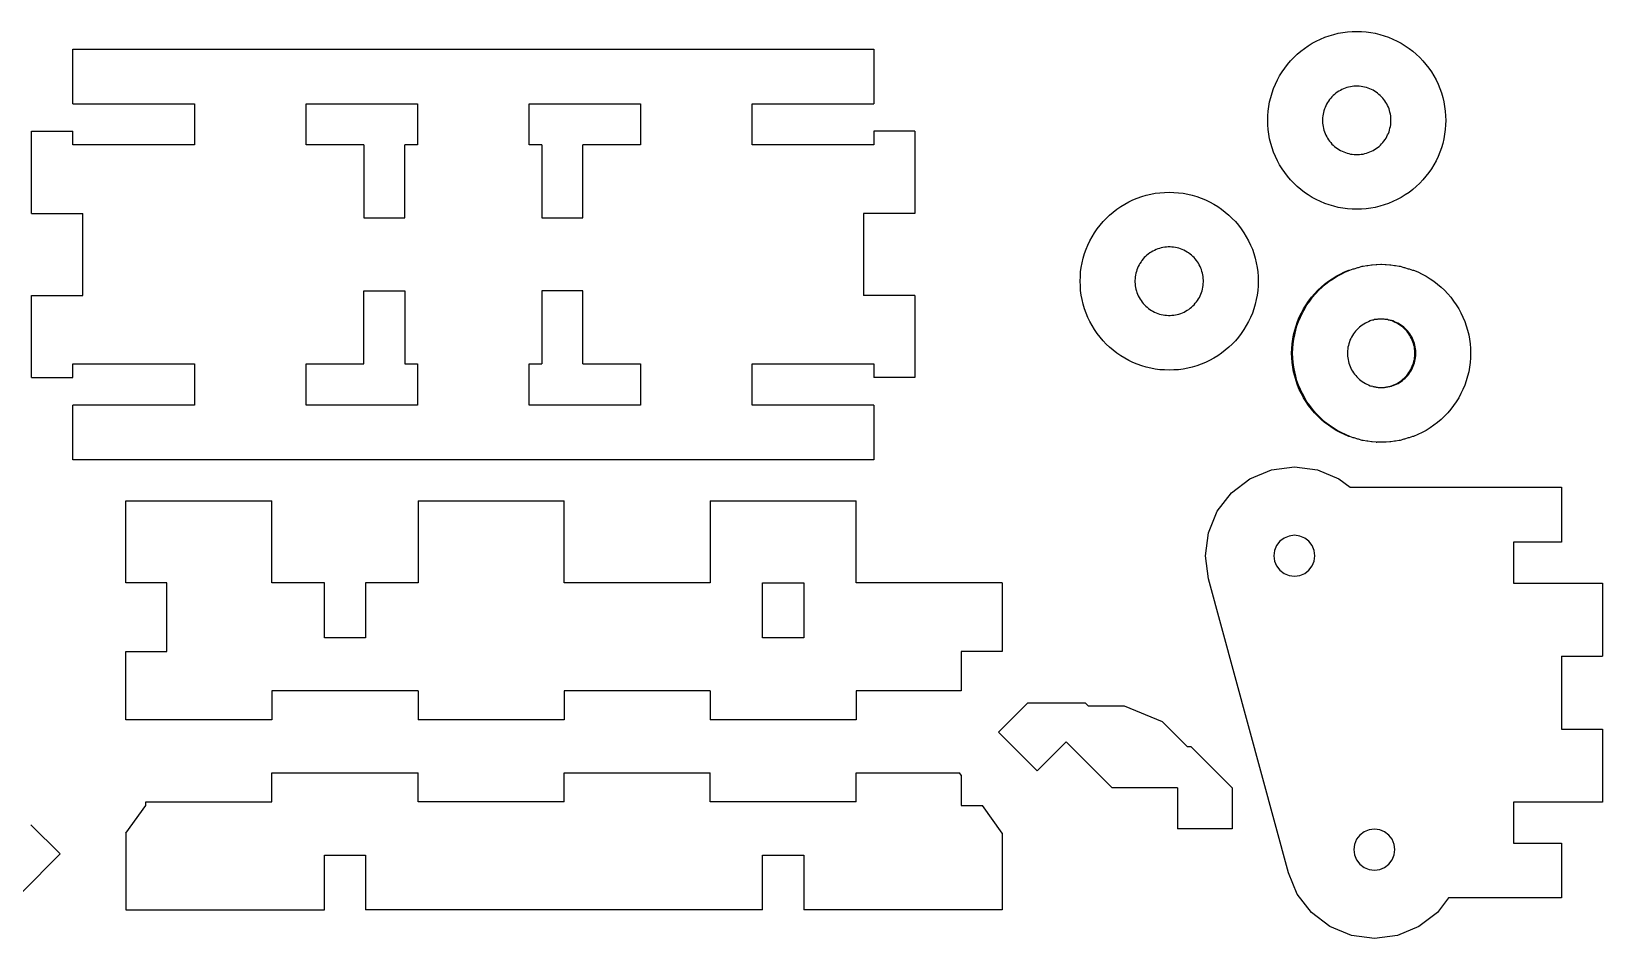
# Model space of a CAD drawing. Extents: x -315 to 300, y -118 to 137.
# Drawn here: x 79.4 to 194.2, y -0.9 to 65.4 of the extents above; entities that cross this region are included whole.
import ezdxf

# ---------------------------------------------------------------- set-up
doc = ezdxf.new("R2010")
doc.units = 0
doc.header["$MEASUREMENT"] = 0
doc.layers.get('0').update_dxf_attribs({"linetype": 'CONTINUOUS'})

msp = doc.modelspace()

# ---------------------------------------------------------------- linework, layer by layer
for p, q in [((172.38, 64.15), (172.66, 64.34)), ((172.66, 64.34), (172.95, 64.52)), ((172.95, 64.52), (173.25, 64.68)), ((173.25, 64.68), (173.56, 64.83)), ((173.56, 64.83), (173.87, 64.96)), ((173.87, 64.96), (174.19, 65.07)), ((174.19, 65.07), (174.52, 65.17)), ((174.52, 65.17), (174.85, 65.25)), ((174.85, 65.25), (175.19, 65.31)), ((175.19, 65.31), (175.52, 65.35)), ((175.52, 65.35), (175.86, 65.38)), ((175.86, 65.38), (176.2, 65.39)), ((176.2, 65.39), (176.54, 65.38)), ((176.54, 65.38), (176.88, 65.35)), ((176.88, 65.35), (177.22, 65.31)), ((177.22, 65.31), (177.55, 65.25)), ((177.55, 65.25), (177.89, 65.17)), ((177.89, 65.17), (178.21, 65.07)), ((178.21, 65.07), (178.53, 64.96)), ((178.53, 64.96), (178.85, 64.83)), ((178.85, 64.83), (179.15, 64.68)), ((179.15, 64.68), (179.45, 64.52)), ((179.45, 64.52), (179.74, 64.34)), ((179.74, 64.34), (180.02, 64.15)), ((82.44, 64.09), (140.94, 64.09)), ((82.44, 60.09), (82.44, 64.09)), ((140.94, 64.09), (140.94, 60.09)), ((171.15, 62.98), (171.37, 63.24)), ((171.37, 63.24), (171.61, 63.48)), ((171.61, 63.48), (171.85, 63.72)), ((171.85, 63.72), (172.11, 63.94)), ((172.11, 63.94), (172.38, 64.15)), ((180.02, 64.15), (180.29, 63.94)), ((180.29, 63.94), (180.55, 63.72)), ((180.55, 63.72), (180.8, 63.48)), ((180.8, 63.48), (181.03, 63.24)), ((181.03, 63.24), (181.25, 62.98)), ((170.41, 61.84), (170.57, 62.14)), ((170.57, 62.14), (170.75, 62.43)), ((170.75, 62.43), (170.94, 62.71)), ((170.94, 62.71), (171.15, 62.98)), ((181.25, 62.98), (181.46, 62.71)), ((181.46, 62.71), (181.65, 62.43)), ((181.65, 62.43), (181.83, 62.14)), ((181.83, 62.14), (181.99, 61.84)), ((169.92, 60.57), (170.02, 60.9)), ((170.02, 60.9), (170.13, 61.22)), ((170.13, 61.22), (170.26, 61.53)), ((170.26, 61.53), (170.41, 61.84)), ((174.68, 60.87), (174.58, 60.79)), ((174.78, 60.95), (174.68, 60.87)), ((174.89, 61.02), (174.78, 60.95)), ((175.01, 61.08), (174.89, 61.02)), ((175.12, 61.14), (175.01, 61.08)), ((175.24, 61.2), (175.12, 61.14)), ((175.36, 61.24), (175.24, 61.2)), ((175.49, 61.28), (175.36, 61.24)), ((175.61, 61.32), (175.49, 61.28)), ((175.74, 61.35), (175.61, 61.32)), ((175.87, 61.37), (175.74, 61.35)), ((176, 61.38), (175.87, 61.37)), ((176.13, 61.39), (176, 61.38)), ((176.26, 61.39), (176.13, 61.39)), ((176.39, 61.38), (176.26, 61.39)), ((176.52, 61.37), (176.39, 61.38)), ((176.65, 61.35), (176.52, 61.37)), ((176.78, 61.32), (176.65, 61.35)), ((176.91, 61.29), (176.78, 61.32)), ((177.03, 61.25), (176.91, 61.29)), ((177.15, 61.2), (177.03, 61.25)), ((177.27, 61.15), (177.15, 61.2)), ((177.39, 61.09), (177.27, 61.15)), ((177.5, 61.02), (177.39, 61.09)), ((177.61, 60.95), (177.5, 61.02)), ((177.72, 60.87), (177.61, 60.95)), ((177.82, 60.79), (177.72, 60.87)), ((181.99, 61.84), (182.14, 61.53)), ((182.14, 61.53), (182.27, 61.22)), ((182.27, 61.22), (182.38, 60.9)), ((182.38, 60.9), (182.48, 60.57)), ((82.44, 60.09), (91.34, 60.09)), ((91.34, 60.09), (91.34, 57.09)), ((99.48, 57.09), (99.48, 60.09)), ((99.48, 60.09), (107.62, 60.09)), ((107.62, 60.09), (107.62, 57.09)), ((115.77, 57.09), (115.77, 60.09)), ((115.77, 60.09), (123.91, 60.09)), ((123.91, 60.09), (123.91, 57.09)), ((132.05, 57.09), (132.05, 60.09)), ((132.05, 60.09), (140.94, 60.09)), ((169.74, 59.57), (169.78, 59.9)), ((169.78, 59.9), (169.84, 60.24)), ((169.84, 60.24), (169.92, 60.57)), ((173.84, 59.72), (173.8, 59.59)), ((173.89, 59.84), (173.84, 59.72)), ((173.94, 59.96), (173.89, 59.84)), ((174, 60.08), (173.94, 59.96)), ((174.07, 60.19), (174, 60.08)), ((174.14, 60.3), (174.07, 60.19)), ((174.22, 60.41), (174.14, 60.3)), ((174.3, 60.51), (174.22, 60.41)), ((174.39, 60.61), (174.3, 60.51)), ((174.48, 60.7), (174.39, 60.61)), ((174.58, 60.79), (174.48, 60.7)), ((177.92, 60.7), (177.82, 60.79)), ((178.01, 60.61), (177.92, 60.7)), ((178.1, 60.52), (178.01, 60.61)), ((178.18, 60.41), (178.1, 60.52)), ((178.26, 60.31), (178.18, 60.41)), ((178.33, 60.2), (178.26, 60.31)), ((178.4, 60.09), (178.33, 60.2)), ((178.46, 59.97), (178.4, 60.09)), ((178.51, 59.85), (178.46, 59.97)), ((178.56, 59.73), (178.51, 59.85)), ((178.6, 59.6), (178.56, 59.73)), ((182.48, 60.57), (182.56, 60.24)), ((182.56, 60.24), (182.62, 59.9)), ((182.62, 59.9), (182.67, 59.57)), ((169.7, 58.89), (169.71, 59.23)), ((169.71, 58.55), (169.7, 58.89)), ((169.71, 59.23), (169.74, 59.57)), ((169.74, 58.21), (169.71, 58.55)), ((173.71, 59.08), (173.7, 58.95)), ((173.7, 58.95), (173.7, 58.82)), ((173.7, 58.82), (173.71, 58.69)), ((173.72, 59.21), (173.71, 59.08)), ((173.71, 58.69), (173.72, 58.56)), ((173.74, 59.34), (173.72, 59.21)), ((173.72, 58.56), (173.75, 58.43)), ((173.77, 59.47), (173.74, 59.34)), ((173.8, 59.59), (173.77, 59.47)), ((178.63, 59.48), (178.6, 59.6)), ((178.66, 59.35), (178.63, 59.48)), ((178.68, 59.22), (178.66, 59.35)), ((178.66, 58.44), (178.68, 58.57)), ((178.69, 59.09), (178.68, 59.22)), ((178.68, 58.57), (178.7, 58.7)), ((178.7, 58.96), (178.69, 59.09)), ((178.7, 58.83), (178.7, 58.96)), ((178.7, 58.7), (178.7, 58.83)), ((182.67, 59.57), (182.69, 59.23)), ((182.69, 58.55), (182.67, 58.21)), ((182.69, 59.23), (182.7, 58.89)), ((182.7, 58.89), (182.69, 58.55)), ((79.44, 52.09), (79.44, 58.09)), ((79.44, 58.09), (82.44, 58.09)), ((82.44, 57.09), (82.44, 58.09)), ((143.94, 58.09), (140.94, 58.09)), ((140.94, 58.09), (140.94, 57.09)), ((143.94, 58.09), (143.94, 52.09)), ((169.78, 57.87), (169.74, 58.21)), ((169.84, 57.54), (169.78, 57.87)), ((169.92, 57.21), (169.84, 57.54)), ((173.75, 58.43), (173.77, 58.3)), ((173.77, 58.3), (173.81, 58.17)), ((173.81, 58.17), (173.85, 58.05)), ((173.85, 58.05), (173.89, 57.93)), ((173.89, 57.93), (173.95, 57.81)), ((173.95, 57.81), (174.01, 57.69)), ((174.01, 57.69), (174.07, 57.58)), ((174.07, 57.58), (174.15, 57.47)), ((174.15, 57.47), (174.22, 57.36)), ((178.11, 57.27), (178.19, 57.37)), ((178.19, 57.37), (178.27, 57.48)), ((178.27, 57.48), (178.34, 57.59)), ((178.34, 57.59), (178.4, 57.7)), ((178.4, 57.7), (178.46, 57.82)), ((178.46, 57.82), (178.51, 57.94)), ((178.51, 57.94), (178.56, 58.06)), ((178.56, 58.06), (178.6, 58.18)), ((178.6, 58.18), (178.63, 58.31)), ((178.63, 58.31), (178.66, 58.44)), ((182.56, 57.54), (182.48, 57.21)), ((182.62, 57.87), (182.56, 57.54)), ((182.67, 58.21), (182.62, 57.87)), ((91.34, 57.09), (82.44, 57.09)), ((103.69, 57.09), (99.48, 57.09)), ((103.69, 57.09), (103.69, 51.76)), ((107.62, 57.09), (106.69, 57.09)), ((106.69, 51.76), (106.69, 57.09)), ((116.69, 57.09), (115.77, 57.09)), ((116.69, 57.09), (116.69, 51.76)), ((123.91, 57.09), (119.69, 57.09)), ((119.69, 51.76), (119.69, 57.09)), ((140.94, 57.09), (132.05, 57.09)), ((170.02, 56.88), (169.92, 57.21)), ((170.13, 56.56), (170.02, 56.88)), ((170.26, 56.24), (170.13, 56.56)), ((170.41, 55.94), (170.26, 56.24)), ((174.22, 57.36), (174.3, 57.26)), ((174.3, 57.26), (174.39, 57.16)), ((174.39, 57.16), (174.49, 57.07)), ((174.49, 57.07), (174.58, 56.98)), ((174.58, 56.98), (174.68, 56.9)), ((174.68, 56.9), (174.79, 56.83)), ((174.79, 56.83), (174.9, 56.75)), ((174.9, 56.75), (175.01, 56.69)), ((175.01, 56.69), (175.13, 56.63)), ((175.13, 56.63), (175.25, 56.58)), ((175.25, 56.58), (175.37, 56.53)), ((175.37, 56.53), (175.5, 56.49)), ((175.5, 56.49), (175.62, 56.46)), ((175.62, 56.46), (175.75, 56.43)), ((175.75, 56.43), (175.88, 56.41)), ((175.88, 56.41), (176.01, 56.4)), ((176.01, 56.4), (176.14, 56.39)), ((176.14, 56.39), (176.27, 56.39)), ((176.27, 56.39), (176.4, 56.4)), ((176.4, 56.4), (176.53, 56.41)), ((176.53, 56.41), (176.66, 56.43)), ((176.66, 56.43), (176.79, 56.46)), ((176.79, 56.46), (176.92, 56.49)), ((176.92, 56.49), (177.04, 56.53)), ((177.04, 56.53), (177.16, 56.58)), ((177.16, 56.58), (177.28, 56.63)), ((177.28, 56.63), (177.4, 56.69)), ((177.4, 56.69), (177.51, 56.76)), ((177.51, 56.76), (177.62, 56.83)), ((177.62, 56.83), (177.73, 56.91)), ((177.73, 56.91), (177.83, 56.99)), ((177.83, 56.99), (177.93, 57.08)), ((177.93, 57.08), (178.02, 57.17)), ((178.02, 57.17), (178.11, 57.27)), ((182.14, 56.24), (181.99, 55.94)), ((182.27, 56.56), (182.14, 56.24)), ((182.38, 56.88), (182.27, 56.56)), ((182.48, 57.21), (182.38, 56.88)), ((170.57, 55.64), (170.41, 55.94)), ((170.75, 55.35), (170.57, 55.64)), ((170.94, 55.07), (170.75, 55.35)), ((181.65, 55.35), (181.46, 55.07)), ((181.83, 55.64), (181.65, 55.35)), ((181.99, 55.94), (181.83, 55.64)), ((171.15, 54.8), (170.94, 55.07)), ((171.37, 54.54), (171.15, 54.8)), ((171.61, 54.29), (171.37, 54.54)), ((171.85, 54.06), (171.61, 54.29)), ((172.11, 53.84), (171.85, 54.06)), ((180.55, 54.06), (180.29, 53.84)), ((180.8, 54.29), (180.55, 54.06)), ((181.03, 54.54), (180.8, 54.29)), ((181.25, 54.8), (181.03, 54.54)), ((181.46, 55.07), (181.25, 54.8)), ((159.26, 52.77), (159.56, 52.93)), ((159.56, 52.93), (159.86, 53.08)), ((159.86, 53.08), (160.18, 53.21)), ((160.18, 53.21), (160.5, 53.32)), ((160.5, 53.32), (160.83, 53.42)), ((160.83, 53.42), (161.16, 53.5)), ((161.16, 53.5), (161.49, 53.56)), ((161.49, 53.56), (161.83, 53.6)), ((161.83, 53.6), (162.17, 53.63)), ((162.17, 53.63), (162.51, 53.64)), ((162.51, 53.64), (162.85, 53.63)), ((162.85, 53.63), (163.19, 53.6)), ((163.19, 53.6), (163.53, 53.56)), ((163.53, 53.56), (163.86, 53.5)), ((163.86, 53.5), (164.19, 53.42)), ((164.19, 53.42), (164.52, 53.32)), ((164.52, 53.32), (164.84, 53.21)), ((164.84, 53.21), (165.15, 53.08)), ((165.15, 53.08), (165.46, 52.93)), ((165.46, 52.93), (165.76, 52.77)), ((172.38, 53.63), (172.11, 53.84)), ((172.66, 53.44), (172.38, 53.63)), ((172.95, 53.26), (172.66, 53.44)), ((173.25, 53.1), (172.95, 53.26)), ((173.56, 52.95), (173.25, 53.1)), ((173.87, 52.82), (173.56, 52.95)), ((174.19, 52.71), (173.87, 52.82)), ((178.53, 52.82), (178.21, 52.71)), ((178.85, 52.95), (178.53, 52.82)), ((179.15, 53.1), (178.85, 52.95)), ((179.45, 53.26), (179.15, 53.1)), ((179.74, 53.44), (179.45, 53.26)), ((180.02, 53.63), (179.74, 53.44)), ((180.29, 53.84), (180.02, 53.63)), ((79.44, 52.09), (83.19, 52.09)), ((83.19, 46.09), (83.19, 52.09)), ((103.69, 51.76), (106.69, 51.76)), ((116.69, 51.76), (119.69, 51.76)), ((140.19, 52.09), (140.19, 46.09)), ((143.94, 52.09), (140.19, 52.09)), ((157.68, 51.49), (157.91, 51.73)), ((157.91, 51.73), (158.16, 51.97)), ((158.16, 51.97), (158.42, 52.19)), ((158.42, 52.19), (158.69, 52.4)), ((158.69, 52.4), (158.97, 52.59)), ((158.97, 52.59), (159.26, 52.77)), ((165.76, 52.77), (166.05, 52.59)), ((166.05, 52.59), (166.33, 52.4)), ((166.33, 52.4), (166.6, 52.19)), ((166.6, 52.19), (166.86, 51.97)), ((166.86, 51.97), (167.1, 51.73)), ((167.1, 51.73), (167.34, 51.49)), ((174.52, 52.61), (174.19, 52.71)), ((174.85, 52.53), (174.52, 52.61)), ((175.19, 52.47), (174.85, 52.53)), ((175.52, 52.42), (175.19, 52.47)), ((175.86, 52.4), (175.52, 52.42)), ((176.2, 52.39), (175.86, 52.4)), ((176.54, 52.4), (176.2, 52.39)), ((176.88, 52.42), (176.54, 52.4)), ((177.22, 52.47), (176.88, 52.42)), ((177.55, 52.53), (177.22, 52.47)), ((177.89, 52.61), (177.55, 52.53)), ((178.21, 52.71), (177.89, 52.61)), ((156.88, 50.39), (157.06, 50.68)), ((157.06, 50.68), (157.25, 50.96)), ((157.25, 50.96), (157.46, 51.23)), ((157.46, 51.23), (157.68, 51.49)), ((167.34, 51.49), (167.56, 51.23)), ((167.56, 51.23), (167.77, 50.96)), ((167.77, 50.96), (167.96, 50.68)), ((167.96, 50.68), (168.14, 50.39)), ((156.33, 49.15), (156.44, 49.47)), ((156.44, 49.47), (156.57, 49.78)), ((156.57, 49.78), (156.72, 50.09)), ((156.72, 50.09), (156.88, 50.39)), ((161.43, 49.39), (161.31, 49.33)), ((161.55, 49.45), (161.43, 49.39)), ((161.67, 49.49), (161.55, 49.45)), ((161.79, 49.53), (161.67, 49.49)), ((161.92, 49.57), (161.79, 49.53)), ((162.05, 49.6), (161.92, 49.57)), ((162.18, 49.62), (162.05, 49.6)), ((162.31, 49.63), (162.18, 49.62)), ((162.44, 49.64), (162.31, 49.63)), ((162.57, 49.64), (162.44, 49.64)), ((162.7, 49.63), (162.57, 49.64)), ((162.83, 49.62), (162.7, 49.63)), ((162.96, 49.6), (162.83, 49.62)), ((163.09, 49.57), (162.96, 49.6)), ((163.21, 49.54), (163.09, 49.57)), ((163.34, 49.5), (163.21, 49.54)), ((163.46, 49.45), (163.34, 49.5)), ((163.58, 49.4), (163.46, 49.45)), ((163.7, 49.34), (163.58, 49.4)), ((163.81, 49.27), (163.7, 49.34)), ((168.14, 50.39), (168.3, 50.09)), ((168.3, 50.09), (168.45, 49.78)), ((168.45, 49.78), (168.58, 49.47)), ((168.58, 49.47), (168.69, 49.15)), ((156.09, 48.15), (156.15, 48.49)), ((156.15, 48.49), (156.23, 48.82)), ((156.23, 48.82), (156.33, 49.15)), ((160.25, 48.21), (160.2, 48.09)), ((160.31, 48.33), (160.25, 48.21)), ((160.37, 48.44), (160.31, 48.33)), ((160.45, 48.55), (160.37, 48.44)), ((160.52, 48.66), (160.45, 48.55)), ((160.6, 48.76), (160.52, 48.66)), ((160.69, 48.86), (160.6, 48.76)), ((160.78, 48.95), (160.69, 48.86)), ((160.88, 49.04), (160.78, 48.95)), ((160.98, 49.12), (160.88, 49.04)), ((161.09, 49.2), (160.98, 49.12)), ((161.2, 49.27), (161.09, 49.2)), ((161.31, 49.33), (161.2, 49.27)), ((163.92, 49.2), (163.81, 49.27)), ((164.03, 49.12), (163.92, 49.2)), ((164.13, 49.04), (164.03, 49.12)), ((164.23, 48.95), (164.13, 49.04)), ((164.32, 48.86), (164.23, 48.95)), ((164.41, 48.77), (164.32, 48.86)), ((164.49, 48.66), (164.41, 48.77)), ((164.57, 48.56), (164.49, 48.66)), ((164.64, 48.45), (164.57, 48.56)), ((164.7, 48.34), (164.64, 48.45)), ((164.76, 48.22), (164.7, 48.34)), ((164.82, 48.1), (164.76, 48.22)), ((168.69, 49.15), (168.79, 48.82)), ((168.79, 48.82), (168.87, 48.49)), ((168.87, 48.49), (168.93, 48.15)), ((176.34, 48.15), (176.6, 48.23)), ((176.6, 48.23), (176.67, 48.23)), ((176.67, 48.23), (176.93, 48.29)), ((176.93, 48.29), (177.01, 48.29)), ((177.01, 48.29), (177.27, 48.33)), ((177.27, 48.33), (177.34, 48.33)), ((177.34, 48.33), (177.61, 48.36)), ((177.61, 48.36), (177.68, 48.36)), ((177.68, 48.36), (177.95, 48.37)), ((177.95, 48.37), (178.02, 48.37)), ((178.02, 48.37), (178.29, 48.36)), ((178.29, 48.36), (178.36, 48.36)), ((178.36, 48.36), (178.63, 48.33)), ((178.63, 48.33), (178.7, 48.33)), ((178.7, 48.33), (178.97, 48.29)), ((178.97, 48.29), (179.04, 48.29)), ((179.04, 48.29), (179.3, 48.23)), ((179.3, 48.23), (179.37, 48.23)), ((179.37, 48.23), (179.63, 48.15)), ((156.01, 47.14), (156.02, 47.48)), ((156.02, 46.8), (156.01, 47.14)), ((156.02, 47.48), (156.04, 47.82)), ((156.04, 47.82), (156.09, 48.15)), ((160.02, 47.33), (160.01, 47.2)), ((160.01, 47.2), (160.01, 47.07)), ((160.01, 47.07), (160.02, 46.94)), ((160.03, 47.46), (160.02, 47.33)), ((160.05, 47.59), (160.03, 47.46)), ((160.08, 47.72), (160.05, 47.59)), ((160.11, 47.84), (160.08, 47.72)), ((160.15, 47.97), (160.11, 47.84)), ((160.2, 48.09), (160.15, 47.97)), ((164.86, 47.98), (164.82, 48.1)), ((164.9, 47.85), (164.86, 47.98)), ((164.94, 47.73), (164.9, 47.85)), ((164.97, 47.6), (164.94, 47.73)), ((164.99, 47.47), (164.97, 47.6)), ((165, 47.34), (164.99, 47.47)), ((165.01, 47.21), (165, 47.34)), ((165, 46.95), (165.01, 47.08)), ((165.01, 47.08), (165.01, 47.21)), ((168.93, 48.15), (168.97, 47.82)), ((168.97, 47.82), (169, 47.48)), ((169, 47.48), (169.01, 47.14)), ((169.01, 47.14), (169, 46.8)), ((173.86, 46.92), (174.13, 47.13)), ((173.93, 46.92), (174.2, 47.13)), ((174.13, 47.13), (174.41, 47.32)), ((174.2, 47.13), (174.48, 47.32)), ((174.41, 47.32), (174.7, 47.5)), ((174.48, 47.32), (174.77, 47.5)), ((174.7, 47.5), (175, 47.66)), ((174.77, 47.5), (175.07, 47.66)), ((175, 47.66), (175.31, 47.81)), ((175.07, 47.66), (175.38, 47.81)), ((175.31, 47.81), (175.62, 47.94)), ((175.38, 47.81), (175.69, 47.94)), ((175.62, 47.94), (175.69, 47.94)), ((175.69, 47.94), (175.94, 48.05)), ((175.94, 48.05), (176.02, 48.05)), ((176.02, 48.05), (176.27, 48.15)), ((176.27, 48.15), (176.34, 48.15)), ((179.63, 48.15), (179.7, 48.15)), ((179.7, 48.15), (179.96, 48.05)), ((179.96, 48.05), (180.03, 48.05)), ((180.03, 48.05), (180.28, 47.94)), ((180.28, 47.94), (180.35, 47.94)), ((180.35, 47.94), (180.67, 47.81)), ((180.67, 47.81), (180.97, 47.66)), ((180.97, 47.66), (181.27, 47.5)), ((181.27, 47.5), (181.56, 47.32)), ((181.56, 47.32), (181.84, 47.13)), ((181.84, 47.13), (182.11, 46.92)), ((79.44, 40.09), (79.44, 46.09)), ((79.44, 46.09), (83.19, 46.09)), ((103.69, 41.09), (103.69, 46.43)), ((103.69, 46.43), (106.69, 46.43)), ((106.69, 46.43), (106.69, 41.09)), ((119.69, 46.43), (116.69, 46.43)), ((116.69, 46.43), (116.69, 41.09)), ((119.69, 41.09), (119.69, 46.43)), ((143.94, 46.09), (140.19, 46.09)), ((143.94, 46.09), (143.94, 40.09)), ((156.04, 46.46), (156.02, 46.8)), ((156.09, 46.12), (156.04, 46.46)), ((156.15, 45.79), (156.09, 46.12)), ((160.02, 46.94), (160.03, 46.81)), ((160.03, 46.81), (160.05, 46.68)), ((160.05, 46.68), (160.08, 46.55)), ((160.08, 46.55), (160.11, 46.42)), ((160.11, 46.42), (160.15, 46.3)), ((160.15, 46.3), (160.2, 46.18)), ((160.2, 46.18), (160.25, 46.06)), ((160.25, 46.06), (160.31, 45.94)), ((160.31, 45.94), (160.38, 45.83)), ((164.64, 45.84), (164.71, 45.95)), ((164.71, 45.95), (164.77, 46.07)), ((164.77, 46.07), (164.82, 46.19)), ((164.82, 46.19), (164.87, 46.31)), ((164.87, 46.31), (164.91, 46.43)), ((164.91, 46.43), (164.94, 46.56)), ((164.94, 46.56), (164.97, 46.69)), ((164.97, 46.69), (164.99, 46.82)), ((164.99, 46.82), (165, 46.95)), ((168.93, 46.12), (168.87, 45.79)), ((168.97, 46.46), (168.93, 46.12)), ((169, 46.8), (168.97, 46.46)), ((172.69, 45.69), (172.9, 45.96)), ((172.77, 45.69), (172.97, 45.96)), ((172.9, 45.96), (173.12, 46.22)), ((172.97, 45.96), (173.19, 46.22)), ((173.12, 46.22), (173.36, 46.47)), ((173.19, 46.22), (173.43, 46.47)), ((173.36, 46.47), (173.6, 46.7)), ((173.43, 46.47), (173.67, 46.7)), ((173.6, 46.7), (173.86, 46.92)), ((173.67, 46.7), (173.93, 46.92)), ((182.11, 46.92), (182.37, 46.7)), ((182.37, 46.7), (182.62, 46.47)), ((182.62, 46.47), (182.85, 46.22)), ((182.85, 46.22), (183.07, 45.96)), ((183.07, 45.96), (183.28, 45.69)), ((156.23, 45.46), (156.15, 45.79)), ((156.33, 45.13), (156.23, 45.46)), ((156.44, 44.81), (156.33, 45.13)), ((156.57, 44.49), (156.44, 44.81)), ((160.38, 45.83), (160.45, 45.72)), ((160.45, 45.72), (160.53, 45.61)), ((160.53, 45.61), (160.61, 45.51)), ((160.61, 45.51), (160.7, 45.41)), ((160.7, 45.41), (160.79, 45.32)), ((160.79, 45.32), (160.89, 45.23)), ((160.89, 45.23), (160.99, 45.15)), ((160.99, 45.15), (161.1, 45.08)), ((161.1, 45.08), (161.21, 45)), ((161.21, 45), (161.32, 44.94)), ((161.32, 44.94), (161.44, 44.88)), ((161.44, 44.88), (161.56, 44.83)), ((161.56, 44.83), (161.68, 44.78)), ((161.68, 44.78), (161.8, 44.74)), ((163.22, 44.74), (163.35, 44.78)), ((163.35, 44.78), (163.47, 44.83)), ((163.47, 44.83), (163.59, 44.88)), ((163.59, 44.88), (163.71, 44.94)), ((163.71, 44.94), (163.82, 45.01)), ((163.82, 45.01), (163.93, 45.08)), ((163.93, 45.08), (164.03, 45.16)), ((164.03, 45.16), (164.14, 45.24)), ((164.14, 45.24), (164.23, 45.33)), ((164.23, 45.33), (164.33, 45.42)), ((164.33, 45.42), (164.41, 45.52)), ((164.41, 45.52), (164.49, 45.62)), ((164.49, 45.62), (164.57, 45.73)), ((164.57, 45.73), (164.64, 45.84)), ((168.58, 44.81), (168.45, 44.49)), ((168.69, 45.13), (168.58, 44.81)), ((168.79, 45.46), (168.69, 45.13)), ((168.87, 45.79), (168.79, 45.46)), ((172.01, 44.51), (172.16, 44.82)), ((172.09, 44.51), (172.23, 44.82)), ((172.16, 44.82), (172.32, 45.12)), ((172.23, 44.82), (172.4, 45.12)), ((172.32, 45.12), (172.5, 45.41)), ((172.4, 45.12), (172.57, 45.41)), ((172.5, 45.41), (172.69, 45.69)), ((172.57, 45.41), (172.77, 45.69)), ((183.28, 45.69), (183.47, 45.41)), ((183.47, 45.41), (183.65, 45.12)), ((183.65, 45.12), (183.81, 44.82)), ((183.81, 44.82), (183.96, 44.51)), ((156.72, 44.19), (156.57, 44.49)), ((156.88, 43.89), (156.72, 44.19)), ((157.06, 43.6), (156.88, 43.89)), ((157.25, 43.32), (157.06, 43.6)), ((161.8, 44.74), (161.93, 44.71)), ((161.93, 44.71), (162.06, 44.68)), ((162.06, 44.68), (162.19, 44.66)), ((162.19, 44.66), (162.32, 44.65)), ((162.32, 44.65), (162.45, 44.64)), ((162.45, 44.64), (162.58, 44.64)), ((162.58, 44.64), (162.71, 44.65)), ((162.71, 44.65), (162.84, 44.66)), ((162.84, 44.66), (162.97, 44.68)), ((162.97, 44.68), (163.1, 44.71)), ((163.1, 44.71), (163.22, 44.74)), ((167.96, 43.6), (167.77, 43.32)), ((168.14, 43.89), (167.96, 43.6)), ((168.3, 44.19), (168.14, 43.89)), ((168.45, 44.49), (168.3, 44.19)), ((171.67, 43.55), (171.77, 43.88)), ((171.75, 43.55), (171.84, 43.88)), ((171.77, 43.88), (171.88, 44.2)), ((171.84, 43.88), (171.96, 44.2)), ((171.88, 44.2), (172.01, 44.51)), ((171.96, 44.2), (172.09, 44.51)), ((176.3, 43.68), (176.21, 43.59)), ((176.4, 43.77), (176.3, 43.68)), ((176.5, 43.85), (176.4, 43.77)), ((176.6, 43.93), (176.5, 43.85)), ((176.71, 44), (176.6, 43.93)), ((176.83, 44.06), (176.71, 44)), ((176.94, 44.12), (176.83, 44.06)), ((177.06, 44.18), (176.94, 44.12)), ((177.18, 44.25), (177.06, 44.18)), ((177.24, 44.26), (177.18, 44.25)), ((177.36, 44.3), (177.24, 44.26)), ((177.43, 44.3), (177.36, 44.3)), ((177.49, 44.33), (177.43, 44.3)), ((177.56, 44.33), (177.49, 44.33)), ((177.62, 44.35), (177.56, 44.33)), ((177.69, 44.35), (177.62, 44.35)), ((177.75, 44.36), (177.69, 44.35)), ((177.82, 44.36), (177.75, 44.36)), ((177.88, 44.37), (177.82, 44.36)), ((177.95, 44.37), (177.88, 44.37)), ((178.01, 44.37), (177.95, 44.37)), ((178.08, 44.37), (178.01, 44.37)), ((178.14, 44.36), (178.08, 44.37)), ((178.21, 44.36), (178.14, 44.36)), ((178.27, 44.35), (178.21, 44.36)), ((178.34, 44.35), (178.27, 44.35)), ((178.4, 44.33), (178.34, 44.35)), ((178.47, 44.33), (178.4, 44.33)), ((178.53, 44.3), (178.47, 44.33)), ((178.6, 44.3), (178.53, 44.3)), ((178.66, 44.27), (178.6, 44.3)), ((178.73, 44.27), (178.66, 44.27)), ((178.78, 44.23), (178.73, 44.27)), ((178.9, 44.18), (178.78, 44.23)), ((178.85, 44.23), (178.78, 44.23)), ((178.97, 44.18), (178.85, 44.23)), ((179.02, 44.13), (178.9, 44.18)), ((179.09, 44.13), (178.97, 44.18)), ((179.14, 44.07), (179.02, 44.13)), ((179.21, 44.07), (179.09, 44.13)), ((179.25, 44), (179.14, 44.07)), ((179.32, 44), (179.21, 44.07)), ((179.36, 43.93), (179.25, 44)), ((179.43, 43.93), (179.32, 44)), ((179.47, 43.86), (179.36, 43.93)), ((179.54, 43.86), (179.43, 43.93)), ((179.57, 43.77), (179.47, 43.86)), ((179.64, 43.77), (179.54, 43.86)), ((179.67, 43.69), (179.57, 43.77)), ((179.74, 43.69), (179.64, 43.77)), ((179.76, 43.59), (179.67, 43.69)), ((179.83, 43.59), (179.74, 43.69)), ((183.96, 44.51), (184.09, 44.2)), ((184.09, 44.2), (184.2, 43.88)), ((184.2, 43.88), (184.3, 43.55)), ((157.46, 43.05), (157.25, 43.32)), ((157.68, 42.79), (157.46, 43.05)), ((157.91, 42.54), (157.68, 42.79)), ((158.16, 42.31), (157.91, 42.54)), ((167.1, 42.54), (166.86, 42.31)), ((167.34, 42.79), (167.1, 42.54)), ((167.56, 43.05), (167.34, 42.79)), ((167.77, 43.32), (167.56, 43.05)), ((171.46, 42.21), (171.49, 42.55)), ((171.49, 42.55), (171.53, 42.89)), ((171.53, 42.89), (171.59, 43.22)), ((171.53, 42.21), (171.56, 42.55)), ((171.56, 42.55), (171.6, 42.89)), ((171.59, 43.22), (171.67, 43.55)), ((171.6, 42.89), (171.67, 43.22)), ((171.67, 43.22), (171.75, 43.55)), ((175.63, 42.57), (175.59, 42.45)), ((175.67, 42.7), (175.63, 42.57)), ((175.71, 42.82), (175.67, 42.7)), ((175.77, 42.94), (175.71, 42.82)), ((175.82, 43.06), (175.77, 42.94)), ((175.89, 43.17), (175.82, 43.06)), ((175.96, 43.28), (175.89, 43.17)), ((176.04, 43.39), (175.96, 43.28)), ((176.12, 43.49), (176.04, 43.39)), ((176.21, 43.59), (176.12, 43.49)), ((179.85, 43.5), (179.76, 43.59)), ((179.92, 43.5), (179.83, 43.59)), ((179.93, 43.39), (179.85, 43.5)), ((180, 43.39), (179.92, 43.5)), ((180.01, 43.29), (179.93, 43.39)), ((180.08, 43.29), (180, 43.39)), ((180.08, 43.18), (180.01, 43.29)), ((180.15, 43.18), (180.08, 43.29)), ((180.14, 43.07), (180.08, 43.18)), ((180.2, 42.95), (180.14, 43.07)), ((180.22, 43.07), (180.15, 43.18)), ((180.26, 42.83), (180.2, 42.95)), ((180.28, 42.95), (180.22, 43.07)), ((180.3, 42.71), (180.26, 42.83)), ((180.33, 42.83), (180.28, 42.95)), ((180.35, 42.58), (180.3, 42.71)), ((180.38, 42.71), (180.33, 42.83)), ((180.38, 42.46), (180.35, 42.58)), ((180.42, 42.58), (180.38, 42.71)), ((180.41, 42.33), (180.38, 42.46)), ((180.45, 42.46), (180.42, 42.58)), ((180.48, 42.33), (180.45, 42.46)), ((184.3, 43.55), (184.38, 43.22)), ((184.38, 43.22), (184.44, 42.89)), ((184.44, 42.89), (184.49, 42.55)), ((184.49, 42.55), (184.51, 42.21)), ((158.42, 42.09), (158.16, 42.31)), ((158.69, 41.88), (158.42, 42.09)), ((158.97, 41.69), (158.69, 41.88)), ((159.26, 41.51), (158.97, 41.69)), ((159.56, 41.35), (159.26, 41.51)), ((159.86, 41.2), (159.56, 41.35)), ((165.46, 41.35), (165.15, 41.2)), ((165.76, 41.51), (165.46, 41.35)), ((166.05, 41.69), (165.76, 41.51)), ((166.33, 41.88), (166.05, 41.69)), ((166.6, 42.09), (166.33, 41.88)), ((166.86, 42.31), (166.6, 42.09)), ((171.45, 41.87), (171.46, 42.21)), ((171.46, 41.53), (171.45, 41.87)), ((171.49, 41.19), (171.46, 41.53)), ((171.52, 41.87), (171.53, 42.21)), ((171.53, 41.53), (171.52, 41.87)), ((171.56, 41.19), (171.53, 41.53)), ((175.53, 42.06), (175.52, 41.93)), ((175.52, 41.93), (175.52, 41.8)), ((175.52, 41.8), (175.53, 41.67)), ((175.54, 42.19), (175.53, 42.06)), ((175.53, 41.67), (175.55, 41.54)), ((175.56, 42.32), (175.54, 42.19)), ((175.55, 41.54), (175.57, 41.41)), ((175.59, 42.45), (175.56, 42.32)), ((175.57, 41.41), (175.59, 41.28)), ((180.38, 41.29), (180.41, 41.42)), ((180.43, 42.2), (180.41, 42.33)), ((180.41, 41.42), (180.43, 41.55)), ((180.44, 42.07), (180.43, 42.2)), ((180.43, 41.55), (180.44, 41.68)), ((180.45, 41.94), (180.44, 42.07)), ((180.44, 41.68), (180.45, 41.81)), ((180.45, 41.81), (180.45, 41.94)), ((180.45, 41.29), (180.48, 41.42)), ((180.5, 42.2), (180.48, 42.33)), ((180.48, 41.42), (180.5, 41.55)), ((180.51, 42.07), (180.5, 42.2)), ((180.5, 41.55), (180.51, 41.68)), ((180.52, 41.94), (180.51, 42.07)), ((180.51, 41.68), (180.52, 41.81)), ((180.52, 41.81), (180.52, 41.94)), ((184.51, 41.53), (184.49, 41.19)), ((184.51, 42.21), (184.52, 41.87)), ((184.52, 41.87), (184.51, 41.53)), ((82.44, 41.09), (91.34, 41.09)), ((82.44, 40.09), (82.44, 41.09)), ((91.34, 41.09), (91.34, 38.09)), ((99.48, 38.09), (99.48, 41.09)), ((99.48, 41.09), (103.69, 41.09)), ((106.69, 41.09), (107.62, 41.09)), ((107.62, 41.09), (107.62, 38.09)), ((115.77, 38.09), (115.77, 41.09)), ((115.77, 41.09), (116.69, 41.09)), ((119.69, 41.09), (123.91, 41.09)), ((123.91, 41.09), (123.91, 38.09)), ((132.05, 38.09), (132.05, 41.09)), ((132.05, 41.09), (140.94, 41.09)), ((140.94, 41.09), (140.94, 40.09)), ((160.18, 41.07), (159.86, 41.2)), ((160.5, 40.96), (160.18, 41.07)), ((160.83, 40.86), (160.5, 40.96)), ((161.16, 40.78), (160.83, 40.86)), ((161.49, 40.72), (161.16, 40.78)), ((161.83, 40.67), (161.49, 40.72)), ((162.17, 40.65), (161.83, 40.67)), ((162.51, 40.64), (162.17, 40.65)), ((162.85, 40.65), (162.51, 40.64)), ((163.19, 40.67), (162.85, 40.65)), ((163.53, 40.72), (163.19, 40.67)), ((163.86, 40.78), (163.53, 40.72)), ((164.19, 40.86), (163.86, 40.78)), ((164.52, 40.96), (164.19, 40.86)), ((164.84, 41.07), (164.52, 40.96)), ((165.15, 41.2), (164.84, 41.07)), ((171.53, 40.85), (171.49, 41.19)), ((171.59, 40.52), (171.53, 40.85)), ((171.6, 40.85), (171.56, 41.19)), ((171.67, 40.19), (171.59, 40.52)), ((171.67, 40.52), (171.6, 40.85)), ((171.75, 40.19), (171.67, 40.52)), ((171.77, 39.86), (171.67, 40.19)), ((171.84, 39.86), (171.75, 40.19)), ((175.59, 41.28), (175.63, 41.15)), ((175.63, 41.15), (175.67, 41.03)), ((175.67, 41.03), (175.72, 40.91)), ((175.72, 40.91), (175.77, 40.79)), ((175.77, 40.79), (175.83, 40.67)), ((175.83, 40.67), (175.89, 40.56)), ((175.89, 40.56), (175.97, 40.45)), ((175.97, 40.45), (176.04, 40.34)), ((176.04, 40.34), (176.13, 40.24)), ((176.13, 40.24), (176.21, 40.14)), ((179.77, 40.15), (179.85, 40.25)), ((179.84, 40.15), (179.93, 40.25)), ((179.85, 40.25), (179.94, 40.35)), ((179.93, 40.25), (180.01, 40.35)), ((179.94, 40.35), (180.01, 40.46)), ((180.01, 40.46), (180.08, 40.57)), ((180.01, 40.35), (180.09, 40.46)), ((180.08, 40.57), (180.15, 40.68)), ((180.09, 40.46), (180.16, 40.57)), ((180.15, 40.68), (180.21, 40.8)), ((180.16, 40.57), (180.22, 40.68)), ((180.21, 40.8), (180.26, 40.92)), ((180.22, 40.68), (180.28, 40.8)), ((180.26, 40.92), (180.31, 41.04)), ((180.28, 40.8), (180.33, 40.92)), ((180.31, 41.04), (180.35, 41.16)), ((180.33, 40.92), (180.38, 41.04)), ((180.35, 41.16), (180.38, 41.29)), ((180.38, 41.04), (180.42, 41.16)), ((180.42, 41.16), (180.45, 41.29)), ((184.3, 40.19), (184.2, 39.86)), ((184.38, 40.52), (184.3, 40.19)), ((184.44, 40.85), (184.38, 40.52)), ((184.49, 41.19), (184.44, 40.85)), ((79.44, 40.09), (82.44, 40.09)), ((143.94, 40.09), (140.94, 40.09)), ((171.88, 39.54), (171.77, 39.86)), ((171.96, 39.54), (171.84, 39.86)), ((172.01, 39.23), (171.88, 39.54)), ((172.09, 39.23), (171.96, 39.54)), ((172.16, 38.92), (172.01, 39.23)), ((172.23, 38.92), (172.09, 39.23)), ((176.21, 40.14), (176.31, 40.05)), ((176.31, 40.05), (176.4, 39.96)), ((176.4, 39.96), (176.51, 39.88)), ((176.51, 39.88), (176.61, 39.81)), ((176.61, 39.81), (176.72, 39.73)), ((176.72, 39.73), (176.83, 39.67)), ((176.83, 39.67), (176.95, 39.61)), ((176.95, 39.61), (177.07, 39.56)), ((177.07, 39.56), (177.19, 39.49)), ((177.19, 39.49), (177.25, 39.47)), ((177.37, 39.44), (177.25, 39.47)), ((177.37, 39.44), (177.44, 39.44)), ((177.44, 39.44), (177.5, 39.41)), ((177.5, 39.41), (177.57, 39.41)), ((177.57, 39.41), (177.63, 39.39)), ((177.63, 39.39), (177.7, 39.39)), ((177.7, 39.39), (177.76, 39.38)), ((177.76, 39.38), (177.83, 39.38)), ((177.83, 39.38), (177.89, 39.37)), ((177.89, 39.37), (177.96, 39.37)), ((177.96, 39.37), (178.02, 39.37)), ((178.02, 39.37), (178.09, 39.37)), ((178.09, 39.37), (178.15, 39.38)), ((178.15, 39.38), (178.22, 39.38)), ((178.22, 39.38), (178.28, 39.39)), ((178.28, 39.39), (178.35, 39.39)), ((178.35, 39.39), (178.41, 39.41)), ((178.41, 39.41), (178.48, 39.41)), ((178.48, 39.41), (178.54, 39.44)), ((178.54, 39.44), (178.61, 39.44)), ((178.61, 39.44), (178.66, 39.47)), ((178.66, 39.47), (178.74, 39.47)), ((178.74, 39.47), (178.79, 39.51)), ((178.79, 39.51), (178.91, 39.56)), ((178.79, 39.51), (178.86, 39.51)), ((178.86, 39.51), (178.98, 39.56)), ((178.91, 39.56), (179.03, 39.61)), ((178.98, 39.56), (179.1, 39.61)), ((179.03, 39.61), (179.15, 39.67)), ((179.1, 39.61), (179.22, 39.67)), ((179.15, 39.67), (179.26, 39.74)), ((179.22, 39.67), (179.33, 39.74)), ((179.26, 39.74), (179.37, 39.81)), ((179.33, 39.74), (179.44, 39.81)), ((179.37, 39.81), (179.48, 39.89)), ((179.44, 39.81), (179.55, 39.89)), ((179.48, 39.89), (179.58, 39.97)), ((179.55, 39.89), (179.65, 39.97)), ((179.58, 39.97), (179.67, 40.06)), ((179.65, 39.97), (179.75, 40.06)), ((179.67, 40.06), (179.77, 40.15)), ((179.75, 40.06), (179.84, 40.15)), ((183.96, 39.23), (183.81, 38.92)), ((184.09, 39.54), (183.96, 39.23)), ((184.2, 39.86), (184.09, 39.54)), ((91.34, 38.09), (82.44, 38.09)), ((82.44, 34.09), (82.44, 38.09)), ((107.62, 38.09), (99.48, 38.09)), ((123.91, 38.09), (115.77, 38.09)), ((140.94, 38.09), (132.05, 38.09)), ((140.94, 38.09), (140.94, 34.09)), ((172.32, 38.62), (172.16, 38.92)), ((172.4, 38.62), (172.23, 38.92)), ((172.5, 38.33), (172.32, 38.62)), ((172.57, 38.33), (172.4, 38.62)), ((172.69, 38.05), (172.5, 38.33)), ((172.77, 38.05), (172.57, 38.33)), ((172.9, 37.78), (172.69, 38.05)), ((172.97, 37.78), (172.77, 38.05)), ((183.28, 38.05), (183.07, 37.78)), ((183.47, 38.33), (183.28, 38.05)), ((183.65, 38.62), (183.47, 38.33)), ((183.81, 38.92), (183.65, 38.62)), ((173.12, 37.52), (172.9, 37.78)), ((173.19, 37.52), (172.97, 37.78)), ((173.36, 37.27), (173.12, 37.52)), ((173.43, 37.27), (173.19, 37.52)), ((173.6, 37.04), (173.36, 37.27)), ((173.67, 37.04), (173.43, 37.27)), ((173.86, 36.82), (173.6, 37.04)), ((173.93, 36.82), (173.67, 37.04)), ((174.13, 36.61), (173.86, 36.82)), ((174.2, 36.61), (173.93, 36.82)), ((182.11, 36.82), (181.84, 36.61)), ((182.37, 37.04), (182.11, 36.82)), ((182.62, 37.27), (182.37, 37.04)), ((182.85, 37.52), (182.62, 37.27)), ((183.07, 37.78), (182.85, 37.52)), ((174.41, 36.42), (174.13, 36.61)), ((174.48, 36.42), (174.2, 36.61)), ((174.7, 36.24), (174.41, 36.42)), ((174.77, 36.24), (174.48, 36.42)), ((175, 36.08), (174.7, 36.24)), ((175.07, 36.08), (174.77, 36.24)), ((175.31, 35.93), (175, 36.08)), ((175.38, 35.93), (175.07, 36.08)), ((175.62, 35.8), (175.31, 35.93)), ((175.69, 35.8), (175.38, 35.93)), ((175.69, 35.8), (175.62, 35.8)), ((175.94, 35.69), (175.69, 35.8)), ((176.02, 35.69), (175.94, 35.69)), ((176.27, 35.59), (176.02, 35.69)), ((176.34, 35.59), (176.27, 35.59)), ((176.6, 35.51), (176.34, 35.59)), ((179.63, 35.59), (179.37, 35.51)), ((179.7, 35.59), (179.63, 35.59)), ((179.96, 35.69), (179.7, 35.59)), ((180.03, 35.69), (179.96, 35.69)), ((180.28, 35.8), (180.03, 35.69)), ((180.35, 35.8), (180.28, 35.8)), ((180.67, 35.93), (180.35, 35.8)), ((180.97, 36.08), (180.67, 35.93)), ((181.27, 36.24), (180.97, 36.08)), ((181.56, 36.42), (181.27, 36.24)), ((181.84, 36.61), (181.56, 36.42)), ((176.67, 35.51), (176.6, 35.51)), ((176.93, 35.45), (176.67, 35.51)), ((177.01, 35.45), (176.93, 35.45)), ((177.27, 35.4), (177.01, 35.45)), ((177.34, 35.4), (177.27, 35.4)), ((177.61, 35.38), (177.34, 35.4)), ((177.61, 35.38), (177.68, 35.38)), ((177.95, 35.37), (177.68, 35.38)), ((178.02, 35.37), (177.95, 35.37)), ((178.29, 35.38), (178.02, 35.37)), ((178.36, 35.38), (178.29, 35.38)), ((178.63, 35.4), (178.36, 35.38)), ((178.7, 35.4), (178.63, 35.4)), ((178.97, 35.45), (178.7, 35.4)), ((179.04, 35.45), (178.97, 35.45)), ((179.3, 35.51), (179.04, 35.45)), ((179.37, 35.51), (179.3, 35.51)), ((140.94, 34.09), (82.44, 34.09)), ((168.4, 32.7), (169.97, 33.35)), ((169.97, 33.35), (171.65, 33.58)), ((171.65, 33.58), (173.33, 33.35)), ((173.33, 33.35), (174.9, 32.7)), ((167.06, 31.67), (168.4, 32.7)), ((174.9, 32.7), (175.72, 32.08)), ((86.32, 31.09), (96.99, 31.09)), ((86.32, 25.09), (86.32, 31.09)), ((96.99, 25.09), (96.99, 31.09)), ((107.66, 31.09), (118.32, 31.09)), ((107.66, 31.09), (107.66, 25.09)), ((118.32, 25.09), (118.32, 31.09)), ((128.99, 31.09), (139.66, 31.09)), ((128.99, 31.09), (128.99, 25.09)), ((139.66, 25.09), (139.66, 31.09)), ((166.02, 30.33), (167.06, 31.67)), ((175.72, 32.08), (191.15, 32.08)), ((191.15, 32.08), (191.15, 28.08)), ((165.37, 28.76), (166.02, 30.33)), ((165.15, 27.08), (165.37, 28.76)), ((170.35, 27.83), (170.2, 27.46)), ((170.59, 28.14), (170.35, 27.83)), ((170.9, 28.37), (170.59, 28.14)), ((171.26, 28.52), (170.9, 28.37)), ((171.65, 28.58), (171.26, 28.52)), ((172.04, 28.52), (171.65, 28.58)), ((172.4, 28.37), (172.04, 28.52)), ((172.71, 28.14), (172.4, 28.37)), ((172.95, 27.83), (172.71, 28.14)), ((173.1, 27.46), (172.95, 27.83)), ((191.15, 28.08), (187.65, 28.08)), ((187.65, 28.08), (187.65, 25.08)), ((165.37, 25.39), (165.15, 27.08)), ((170.2, 27.46), (170.15, 27.08)), ((170.15, 27.08), (170.2, 26.69)), ((170.2, 26.69), (170.35, 26.33)), ((172.95, 26.33), (173.1, 26.69)), ((173.15, 27.08), (173.1, 27.46)), ((173.1, 26.69), (173.15, 27.08)), ((171.21, 3.92), (165.37, 25.39)), ((170.35, 26.33), (170.59, 26.02)), ((170.59, 26.02), (170.9, 25.78)), ((170.9, 25.78), (171.26, 25.63)), ((171.26, 25.63), (171.65, 25.58)), ((171.65, 25.58), (172.04, 25.63)), ((172.04, 25.63), (172.4, 25.78)), ((172.4, 25.78), (172.71, 26.02)), ((172.71, 26.02), (172.95, 26.33)), ((89.32, 25.09), (86.32, 25.09)), ((89.32, 20.09), (89.32, 25.09)), ((100.82, 25.09), (96.99, 25.09)), ((100.82, 21.09), (100.82, 25.09)), ((107.66, 25.09), (103.82, 25.09)), ((103.82, 25.09), (103.82, 21.09)), ((128.99, 25.09), (118.32, 25.09)), ((132.82, 21.09), (132.82, 25.09)), ((132.82, 25.09), (135.82, 25.09)), ((135.82, 25.09), (135.82, 21.09)), ((150.32, 25.09), (139.66, 25.09)), ((150.32, 25.09), (150.32, 20.09)), ((187.65, 25.08), (194.15, 25.08)), ((194.15, 25.08), (194.15, 19.74)), ((103.82, 21.09), (100.82, 21.09)), ((135.82, 21.09), (132.82, 21.09)), ((86.32, 15.09), (86.32, 20.09)), ((86.32, 20.09), (89.32, 20.09)), ((150.32, 20.09), (147.32, 20.09)), ((147.32, 20.09), (147.32, 17.21)), ((191.15, 19.74), (194.15, 19.74)), ((191.15, 19.74), (191.15, 14.41)), ((107.66, 17.21), (96.99, 17.21)), ((96.99, 17.21), (96.99, 15.09)), ((107.66, 17.21), (107.66, 15.09)), ((128.99, 17.21), (118.32, 17.21)), ((118.32, 17.21), (118.32, 15.09)), ((128.99, 17.21), (128.99, 15.09)), ((147.32, 17.21), (139.66, 17.21)), ((139.66, 17.21), (139.66, 15.09)), ((152.16, 16.31), (150.04, 14.19)), ((156.4, 16.31), (152.16, 16.31)), ((156.59, 16.12), (156.4, 16.31)), ((156.59, 16.12), (159.21, 16.12)), ((159.21, 16.12), (161.99, 14.97)), ((96.99, 15.09), (86.32, 15.09)), ((118.32, 15.09), (107.66, 15.09)), ((139.66, 15.09), (128.99, 15.09)), ((161.99, 14.97), (163.84, 13.12)), ((152.87, 11.36), (150.04, 14.19)), ((191.15, 14.41), (194.15, 14.41)), ((194.15, 14.41), (194.15, 9.08)), ((154.99, 13.48), (152.87, 11.36)), ((158.35, 10.12), (154.99, 13.48)), ((164.11, 13.12), (163.84, 13.12)), ((167.11, 10.12), (164.11, 13.12)), ((96.99, 11.21), (107.66, 11.21)), ((96.99, 9.09), (96.99, 11.21)), ((107.66, 9.09), (107.66, 11.21)), ((118.32, 11.21), (128.99, 11.21)), ((118.32, 9.09), (118.32, 11.21)), ((128.99, 9.09), (128.99, 11.21)), ((139.66, 9.09), (139.66, 11.21)), ((139.66, 11.21), (147.2, 11.21)), ((147.32, 11.04), (147.2, 11.21)), ((147.32, 11.04), (147.32, 8.84)), ((163.11, 10.12), (158.35, 10.12)), ((163.11, 10.12), (163.11, 7.12)), ((167.11, 10.12), (167.11, 7.12)), ((86.32, 6.8), (87.77, 8.84)), ((87.77, 9.09), (96.99, 9.09)), ((87.77, 8.84), (87.77, 9.09)), ((118.32, 9.09), (107.66, 9.09)), ((139.66, 9.09), (128.99, 9.09)), ((147.32, 8.84), (148.88, 8.84)), ((150.32, 6.8), (148.88, 8.84)), ((187.65, 9.08), (187.65, 6.08)), ((194.15, 9.08), (187.65, 9.08)), ((79.39, 7.41), (81.52, 5.29)), ((167.11, 7.12), (163.11, 7.12)), ((176.74, 6.9), (176.43, 6.67)), ((177.1, 7.05), (176.74, 6.9)), ((177.49, 7.11), (177.1, 7.05)), ((177.88, 7.05), (177.49, 7.11)), ((178.24, 6.9), (177.88, 7.05)), ((178.55, 6.67), (178.24, 6.9)), ((86.32, 6.8), (86.32, 1.21)), ((150.32, 6.8), (150.32, 1.21)), ((176.04, 5.99), (175.99, 5.61)), ((176.19, 6.36), (176.04, 5.99)), ((176.43, 6.67), (176.19, 6.36)), ((178.79, 6.36), (178.55, 6.67)), ((178.94, 5.99), (178.79, 6.36)), ((178.99, 5.61), (178.94, 5.99)), ((187.65, 6.08), (191.15, 6.08)), ((191.15, 6.08), (191.15, 2.08)), ((78.69, 2.46), (81.52, 5.29)), ((100.82, 1.21), (100.82, 5.21)), ((100.82, 5.21), (103.82, 5.21)), ((103.82, 5.21), (103.82, 1.21)), ((132.82, 1.21), (132.82, 5.21)), ((132.82, 5.21), (135.82, 5.21)), ((135.82, 5.21), (135.82, 1.21)), ((175.99, 5.61), (176.04, 5.22)), ((176.04, 5.22), (176.19, 4.86)), ((176.19, 4.86), (176.43, 4.54)), ((178.55, 4.54), (178.79, 4.86)), ((178.79, 4.86), (178.94, 5.22)), ((178.94, 5.22), (178.99, 5.61)), ((171.86, 2.36), (171.21, 3.92)), ((176.43, 4.54), (176.74, 4.31)), ((176.74, 4.31), (177.1, 4.16)), ((177.1, 4.16), (177.49, 4.11)), ((177.49, 4.11), (177.88, 4.16)), ((177.88, 4.16), (178.24, 4.31)), ((178.24, 4.31), (178.55, 4.54)), ((172.89, 1.01), (171.86, 2.36)), ((86.32, 1.21), (100.82, 1.21)), ((132.82, 1.21), (103.82, 1.21)), ((150.32, 1.21), (135.82, 1.21)), ((182.9, 2.08), (182.09, 1.01)), ((191.15, 2.08), (182.9, 2.08)), ((174.24, -0.02), (172.89, 1.01)), ((182.09, 1.01), (180.74, -0.02)), ((175.81, -0.67), (174.24, -0.02)), ((177.49, -0.89), (175.81, -0.67)), ((179.17, -0.67), (177.49, -0.89)), ((180.74, -0.02), (179.17, -0.67))]:
    msp.add_line(p, q)

doc.saveas('drawing.dxf')
